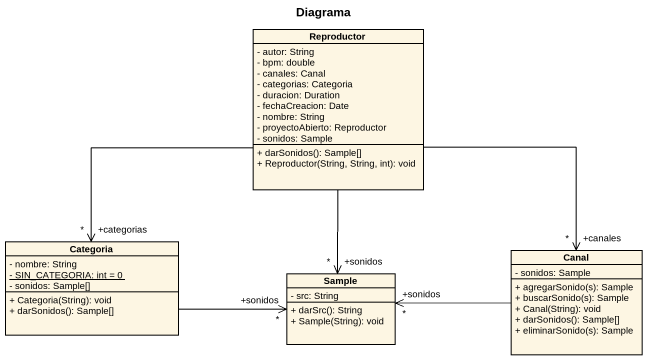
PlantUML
@startuml
title Diagrama
hide circle
hide empty members
skinparam classAttributeIconSize 0
class Reproductor {
  - autor: String
  - bpm: double
  - canales: Canal
  - categorias: Categoria
  - duracion: Duration
  - fechaCreacion: Date
  - nombre: String
  - proyectoAbierto: Reproductor
  - sonidos: Sample
  + darSonidos(): Sample[]
  + Reproductor(String, String, int): void
}
class Categoria {
  - nombre: String
  {static} - SIN_CATEGORIA: int = 0
  - sonidos: Sample[]
  + Categoria(String): void
  + darSonidos(): Sample[]
}
class Sample {
  - src: String
  + darSrc(): String
  + Sample(String): void
}
class Canal {
  - sonidos: Sample
  + agregarSonido(s): Sample
  + buscarSonido(s): Sample
  + Canal(String): void
  + darSonidos(): Sample[]
  + eliminarSonido(s): Sample
}
Reproductor --> "+categorias\n*" Categoria
Reproductor --> "+sonidos\n*" Sample
Reproductor --> "+canales\n*" Canal
Categoria -right-> "+sonidos\n*" Sample
Canal -left-> "+sonidos\n*" Sample
@enduml
